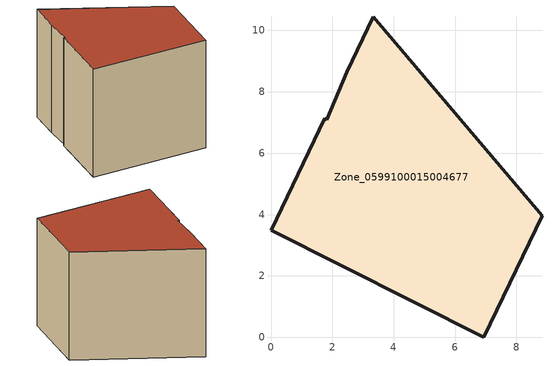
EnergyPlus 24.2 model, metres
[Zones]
Zone_0599100015004677
 floor ground (C_G): 0,3.48 1.75,7.13 1.82,7.09 2.47,8.64 3.34,10.45 8.84,3.97 6.93,0 z0.89
 wall outside (C_F): 3.34,10.45 2.47,8.64 1.82,7.09 1.75,7.13 0,3.48 6.93,0 8.84,3.97 3.34,10.45 z0.89:8.82
 roof outside (C_R): 2.47,8.64 1.82,7.09 1.75,7.13 0,3.48 6.93,0 8.84,3.97 3.34,10.45 z8.82
[BUILDING]
Pand.0599100015004677: North Axis=0; Terrain=City; Loads Convergence Tolerance Value=0.04; Temperature Convergence Tolerance Value=0.4; Solar Distribution=FullExterior; Maximum Number of Warmup Days=25; Minimum Number of Warmup Days=1
[Site:Location]
Rotterdam.The.Hague.AP_ZH_NLD Design_Conditions: Latitude=51.96; Longitude=4.45; Time Zone=1; Elevation=-4.5
[SITE:GROUNDTEMPERATURE:BUILDINGSURFACE]
18, 18, 18, 18, 18, 18, 18, 18, 18, 18, 18, 18
[MATERIAL] Thermal Absorptance=0.9; Solar Absorptance=0.7; Visible Absorptance=0.7
Name | Roughness | Thickness | Conductivity | Density | Specific Heat
G.TI.1975-1991 | MediumSmooth | 0.15 | 0.288461 | 540 | 1210
F.TI.1975-1991 | Rough | 0.3 | 0.230769 | 1920 | 840
R.TI.1975-1991 | MediumRough | 0.2 | 0.153846 | 1500 | 1000
[CONSTRUCTION]
C_G: G.TI.1975-1991
C_F: F.TI.1975-1991
C_R: R.TI.1975-1991
[ZONE]
Zone_0599100015004677: Type=1; Multiplier=1; Ceiling Height=Autocalculate; Volume=Autocalculate; Floor Area=autocalculate; Part of Total Floor Area=Yes
[ZONEINFILTRATION:DESIGNFLOWRATE]
Infil_Zone_0599100015004677: Zone or ZoneList or Space or SpaceList=Zone_0599100015004677; Schedule=AlwaysOn; Design Flow Rate Calculation Method=Flow/Area; Flow Rate per Floor Area=0.003; Constant Term Coefficient=1; Temperature Term Coefficient=0; Velocity Term Coefficient=0; Velocity Squared Term Coefficient=0
[HVACTEMPLATE:ZONE:IDEALLOADSAIRSYSTEM]
Zone_0599100015004677: Maximum Heating Supply Air Temperature=50; Minimum Cooling Supply Air Temperature=13; Maximum Heating Supply Air Humidity Ratio=0.0156; Minimum Cooling Supply Air Humidity Ratio=0.0077; Heating Limit=NoLimit; Cooling Limit=NoLimit; Dehumidification Control Type=ConstantSensibleHeatRatio; Cooling Sensible Heat Ratio=0.7; Dehumidification Setpoint=60; Humidification Control Type=None; Humidification Setpoint=30; Outdoor Air Method=None; Outdoor Air Flow Rate per Person=0.00944; Outdoor Air Flow Rate per Zone Floor Area=0; Outdoor Air Flow Rate per Zone=0; Demand Controlled Ventilation Type=None; Outdoor Air Economizer Type=NoEconomizer; Heat Recovery Type=None; Sensible Heat Recovery Effectiveness=0.7; Latent Heat Recovery Effectiveness=0.65
[ZONECONTROL:THERMOSTAT]
ThermostatControl_Zone_0599100015004677: Zone or ZoneList=Zone_0599100015004677; Control Type Schedule=DualSetpointControlType; Control 1=Thermostat_Zone_0599100015004677; Temperature Difference Between Cutout And Setpoint=0
[THERMOSTATSETPOINT:DUALSETPOINT]
Thermostat_Zone_0599100015004677: Heating Setpoint Temperature Schedule=HeatingSetpoint_Zone_0599100015004677; Cooling Setpoint Temperature Schedule=CoolingSetpoint_Zone_0599100015004677
[SCHEDULE:COMPACT]
HeatingSetpoint_Zone_0599100015004677: Through: 12/31, For: AllDays, Until: 24:00, 21
CoolingSetpoint_Zone_0599100015004677: Through: 12/31, For: AllDays, Until: 24:00, 24
DualSetpointControlType: Through: 12/31, For: AllDays, Until: 24:00, 4
AlwaysOn: Through: 12/31, For: AllDays, Until: 24:00, 1
